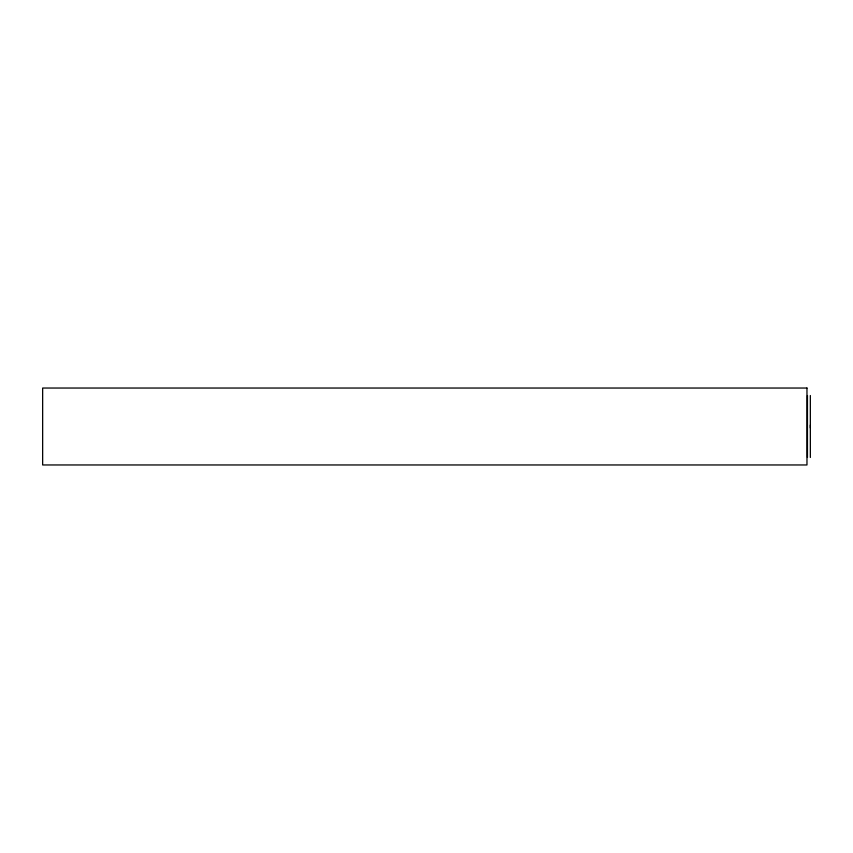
<?xml version="1.0" encoding="UTF-8"?>
<svg xmlns="http://www.w3.org/2000/svg" width="853" height="853" viewBox="0 0 853 853"><rect width="100%" height="100%" fill="white"/><g stroke="black" fill="none" stroke-linecap="round" stroke-linejoin="round"><path stroke-width="1.28" d="M810.339 395.515L810.35 457.475M810.339 425.029L810.35 427.961M807.46 395.515L807.46 457.475M806.97 388.04L42.65 388.04L42.65 464.96L806.97 464.96L806.97 388.04"/></g></svg>
